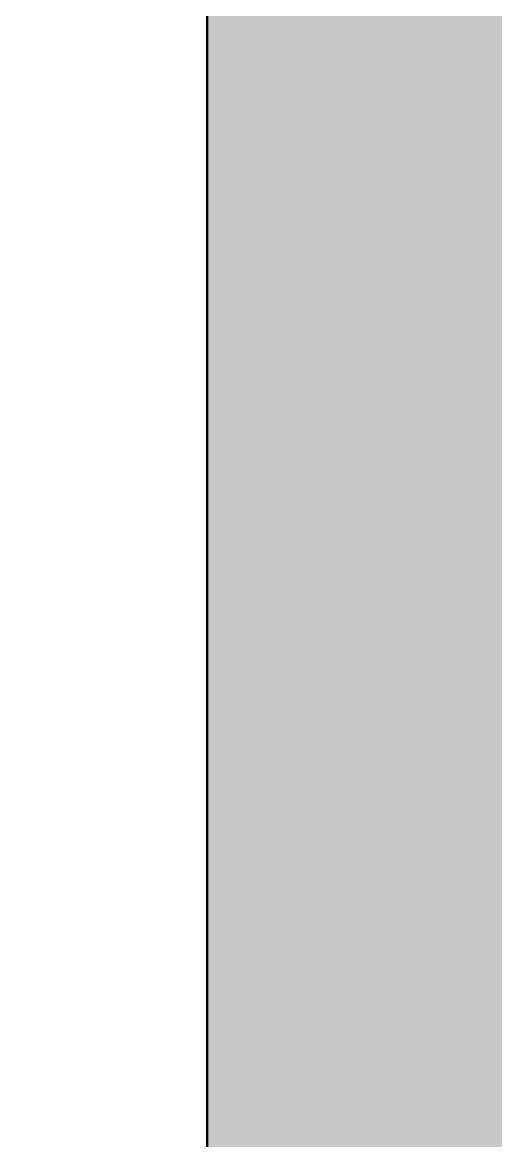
# Model space of a CAD drawing. Header units: millimetres. Extents: x -46169 to 247764, y -86316 to 18123.
# Drawn here: x 237277.2 to 237436.7, y -82650.3 to -82273.1 of the extents above; entities that cross this region are included whole.
import ezdxf

# ---------------------------------------------------------------- set-up
doc = ezdxf.new("R2010")
doc.units = ezdxf.units.MM
doc.header["$MEASUREMENT"] = 0
doc.linetypes.add('Wipeout_Contour', pattern=[1000, 0, -1000])
doc.layers.add('New_A-20-M_Roof', color=7, linetype='Continuous')
doc.layers.add('New_A-25-M_Wall_Int', color=7, linetype='Continuous')
doc.layers.add('New_A-25-M_Wall_Int_Pen_No__107', color=7, linetype='Continuous', lineweight=15, true_color=0xa6a6a6)
doc.layers.add('New_A-25-M_Wall_Int_Pen_No__27', color=7, linetype='Continuous', lineweight=50, true_color=0x2a2a2a)

# ---------------------------------------------------------------- blocks, each defined once
blk = doc.blocks.new('Section Elem_81_5', base_point=(221877.12, -83027.49))
at = {"color": 254, "linetype": 'Wipeout_Contour', "lineweight": 0, "ltscale": 997328.976935}
blk.add_wipeout([(240783.96, -79427.49), (230618.33, -82957.6), (230624.49, -82975.35), (240841.25, -79427.49)], dxfattribs=at).dxf.layer = 'New_A-20-M_Roof'
blk = doc.blocks.new('Section Elem_119_5', base_point=(221877.12, -83027.49))
at = {"layer": 'New_A-25-M_Wall_Int_Pen_No__107', "linetype": 'Continuous', "lineweight": 0, "true_color": 0xd2d2d2}
blk.add_hatch(color=254, dxfattribs=at).paths.add_polyline_path([(237439.54, -83027.49), (237439.54, -81053.99), (237364.54, -81053.99), (237364.54, -81045.39), (237427.83, -81045.39), (237433.28, -81043.16), (237435.54, -81037.79), (237435.54, -80827.49), (237339.54, -80827.49), (237339.54, -83027.49)])
at = {"layer": 'New_A-25-M_Wall_Int_Pen_No__27', "linetype": 'Continuous'}
blk.add_line((237339.54, -80827.49), (237339.54, -83027.49), dxfattribs=at)

msp = doc.modelspace()

# ---------------------------------------------------------------- block references
at = {"layer": 'New_A-20-M_Roof'}
msp.add_blockref('Section Elem_81_5', (221877.12, -83027.49), dxfattribs=at)

# ---------------------------------------------------------------- next in the draw order: block references
at = {"layer": 'New_A-25-M_Wall_Int'}
msp.add_blockref('Section Elem_119_5', (221877.12, -83027.49), dxfattribs=at)

doc.saveas('drawing.dxf')
